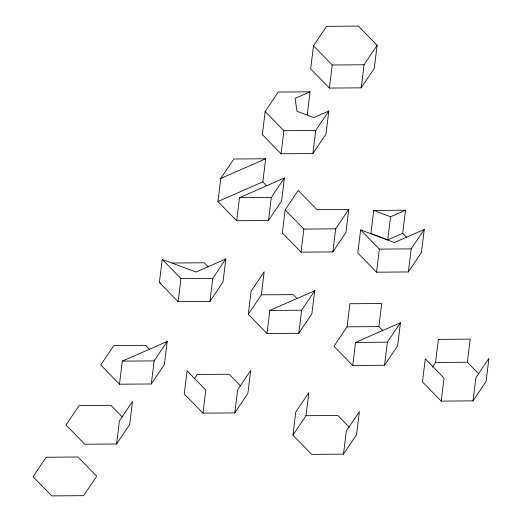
<?xml version="1.0" encoding="UTF-8"?>
<svg xmlns="http://www.w3.org/2000/svg" width="522" height="522" viewBox="0 0 522 522"><rect width="100%" height="100%" fill="white"/><g stroke="black" fill="none" stroke-linecap="round" stroke-linejoin="round"><path stroke-width="0.78" d="M119.486 384.205L122.324 361.126L167.216 341.447L164.384 364.519L151.302 383.97L119.486 384.205L100.753 364.995L113.829 345.544L145.645 345.31L149.618 349.381M116.589 443.987L119.421 420.908L132.497 401.457L129.665 424.536L116.589 443.987L84.773 444.222L66.033 425.006L79.116 405.561L110.932 405.32L122.285 416.967M159.38 282.467L162.218 259.388L195.913 272.04L225.843 258.919L223.011 281.997L209.935 301.442L178.119 301.683L159.38 282.467L160.88 283.028M151.302 383.97L154.134 360.891L167.216 341.447M178.119 301.683L180.951 278.604L162.218 259.388M236.675 220.747L239.513 197.668L284.405 177.989L281.573 201.068L268.491 220.512L236.675 220.747L217.942 201.538L220.773 178.459L233.856 159.008L265.672 158.773L262.834 181.852L266.807 185.93M209.935 301.442L212.767 278.37L225.843 258.919M202.973 413.143L205.805 390.064L187.072 370.848L184.24 393.927L202.973 413.143L234.789 412.909L247.865 393.457L250.704 370.379L237.621 389.83L234.789 412.909M310.068 91.82L278.252 92.055L265.176 111.506L262.338 134.585L281.077 153.794L312.887 153.559L325.969 134.115L328.801 111.036L313.839 117.594L296.985 111.271L295.106 98.384L310.068 91.82L307.236 114.899M248.257 314.296L251.089 291.217L264.171 271.773L261.339 294.852L248.257 314.296L266.996 333.512L298.806 333.277L311.888 313.826L314.72 290.747L269.828 310.433L266.996 333.512M268.491 220.512L271.323 197.433L284.405 177.989M281.077 153.794L283.909 130.715L265.176 111.506M285.142 209.864L282.304 232.942L301.044 252.152L332.86 251.917L345.936 232.473L348.768 209.394L316.958 209.629L298.219 190.419L285.142 209.864L303.876 229.08L335.692 228.845L348.768 209.394M313.494 45.786L310.655 68.865L329.395 88.074L361.211 87.84L374.287 68.389L377.119 45.316L358.386 26.1L326.57 26.335L313.494 45.786L332.227 64.996L364.043 64.761L377.119 45.316M312.887 153.559L315.725 130.48L328.801 111.036M301.044 252.152L303.876 229.08M298.806 333.277L301.644 310.198L314.72 290.747M329.395 88.074L332.227 64.996M292.933 435.152L295.765 412.073L308.848 392.629L306.016 415.708L292.933 435.152L311.667 454.368L343.483 454.133L356.565 434.682L359.397 411.604L346.321 431.055L343.483 454.133M332.86 251.917L335.692 228.845M361.211 87.84L364.043 64.761M352.722 365.491L355.56 342.419L400.452 322.733L397.62 345.812L384.538 365.256L352.722 365.491L333.989 346.282L347.065 326.831L349.903 303.752L381.719 303.517L378.881 326.596L382.854 330.674M360.637 229.895L357.805 252.974L376.538 272.184L408.354 271.949L421.43 252.504L424.269 229.426L394.338 242.547L360.637 229.895L379.37 249.105L411.186 248.87L424.269 229.426M373.719 210.444L370.881 233.523L387.735 239.852L402.697 233.288L405.529 210.209L373.719 210.444L390.567 216.774L405.529 210.209M376.538 272.184L379.37 249.105M387.735 239.852L390.567 216.774M384.538 365.256L387.37 342.178L400.452 322.733M408.354 271.949L411.186 248.87M432.392 367.149L435.55 362.451L438.382 339.372L470.198 339.137L467.366 362.216L478.72 373.863M441.207 401.111L444.039 378.032L425.306 358.823L422.468 381.902L441.207 401.111L473.017 400.876L486.099 381.432L488.931 358.353L475.855 377.797L473.017 400.876M194.608 378.502L197.316 374.483L229.132 374.248L240.485 385.888M220.773 178.459L265.672 158.773M217.942 201.538L262.834 181.852M283.909 130.715L315.725 130.48M239.513 197.668L271.323 197.433M172.462 263.016L204.278 262.781L208.252 266.859M180.951 278.604L212.767 278.37M261.339 294.852L293.155 294.617L297.129 298.688M269.828 310.433L301.644 310.198M347.065 326.831L378.881 326.596M355.56 342.419L387.37 342.178M122.324 361.126L154.134 360.891M435.55 362.451L467.366 362.216M306.016 415.708L337.825 415.466L349.185 427.113M402.697 233.288L406.671 237.366M46.145 457.239L33.069 476.684L51.802 495.9L83.618 495.665L96.694 476.214L77.961 457.004L46.145 457.239"/></g></svg>
